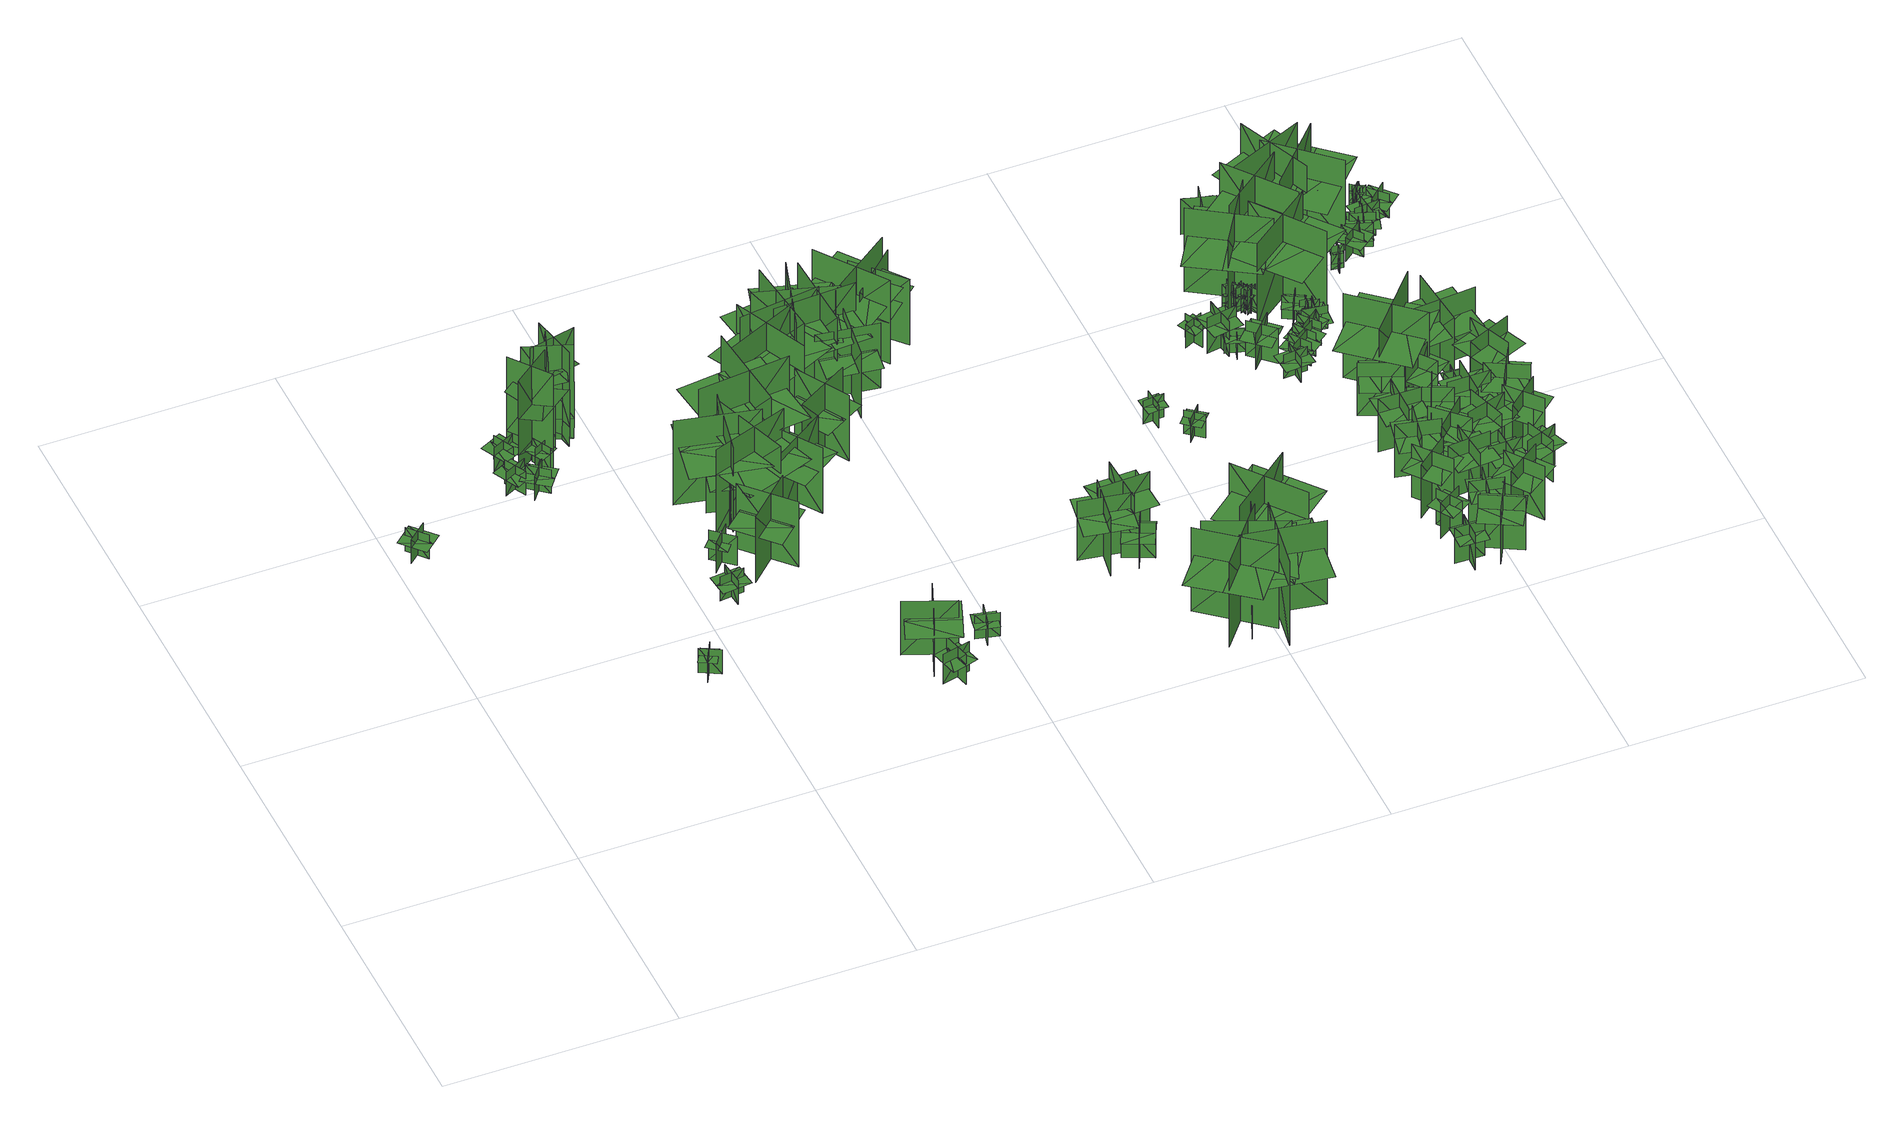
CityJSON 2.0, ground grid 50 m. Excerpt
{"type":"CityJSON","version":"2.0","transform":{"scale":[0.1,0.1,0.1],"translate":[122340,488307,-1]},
"CityObjects":{
"tree1":{"type":"SolitaryVegetationObject","geometry":[{"type":"MultiSurface","lod":"1","boundaries":[[[0,1,2]],[[0,2,3]],[[4,5,6]],[[4,6,7]],[[8,9,10]],[[8,10,11]],[[8,11,12]],[[8,12,13]]]}]},
"tree2":{"type":"SolitaryVegetationObject","geometry":[{"type":"MultiSurface","lod":"1","boundaries":[[[14,15,16]],[[14,16,17]],[[18,19,20]],[[18,20,21]],[[22,23,24]],[[22,24,25]],[[22,26,27]],[[22,27,23]]]}]},
"tree3":{"type":"SolitaryVegetationObject","geometry":[{"type":"MultiSurface","lod":"1","boundaries":[[[28,29,30]],[[28,30,31]],[[32,33,34]],[[32,34,35]],[[36,37,38]],[[36,38,39]],[[36,39,40]],[[36,40,41]]]}]},
"tree4":{"type":"SolitaryVegetationObject","geometry":[{"type":"MultiSurface","lod":"1","boundaries":[[[42,43,44]],[[42,44,45]],[[46,47,48]],[[46,48,49]],[[50,51,52]],[[50,52,53]],[[50,53,54]],[[50,54,55]]]}]},
"tree5":{"type":"SolitaryVegetationObject","geometry":[{"type":"MultiSurface","lod":"1","boundaries":[[[56,57,58]],[[56,58,59]],[[60,61,62]],[[60,62,63]],[[64,65,66]],[[64,66,67]],[[64,67,68]],[[64,68,69]]]}]},
"tree6":{"type":"SolitaryVegetationObject","geometry":[{"type":"MultiSurface","lod":"1","boundaries":[[[70,71,72]],[[70,72,73]],[[74,75,76]],[[74,76,77]],[[78,79,80]],[[78,80,81]],[[78,81,82]],[[78,82,83]]]}]},
"tree7":{"type":"SolitaryVegetationObject","geometry":[{"type":"MultiSurface","lod":"1","boundaries":[[[84,85,86]],[[84,86,87]],[[88,89,90]],[[88,90,91]],[[92,93,89]],[[92,89,88]],[[94,95,85]],[[94,85,84]],[[96,97,98]],[[96,98,99]],[[100,101,102]],[[100,102,103]]]}]},
"tree8":{"type":"SolitaryVegetationObject","geometry":[{"type":"MultiSurface","lod":"1","boundaries":[[[104,105,106]],[[104,106,107]],[[108,109,110]],[[108,110,111]],[[112,113,109]],[[112,109,108]],[[114,115,105]],[[114,105,104]],[[116,117,118]],[[116,118,119]],[[120,121,122]],[[120,122,123]]]}]},
"tree9":{"type":"SolitaryVegetationObject","geometry":[{"type":"MultiSurface","lod":"1","boundaries":[[[124,125,126]],[[124,126,127]],[[128,129,130]],[[128,130,131]],[[132,133,129]],[[132,129,128]],[[134,135,125]],[[134,125,124]],[[136,137,138]],[[136,138,139]],[[140,141,142]],[[140,142,143]]]}]},
"tree10":{"type":"SolitaryVegetationObject","geometry":[{"type":"MultiSurface","lod":"1","boundaries":[[[144,145,146]],[[144,146,147]],[[148,149,150]],[[148,150,151]],[[152,153,154]],[[152,154,155]],[[152,155,156]],[[152,156,157]]]}]},
"tree11":{"type":"SolitaryVegetationObject","geometry":[{"type":"MultiSurface","lod":"1","boundaries":[[[158,159,160]],[[158,160,161]],[[162,163,164]],[[162,164,165]],[[166,167,168]],[[166,168,169]],[[166,169,170]],[[166,170,171]]]}]},
"tree12":{"type":"SolitaryVegetationObject","geometry":[{"type":"MultiSurface","lod":"1","boundaries":[[[172,173,174]],[[172,174,175]],[[176,177,178]],[[176,178,179]],[[180,181,177]],[[180,177,176]],[[182,183,173]],[[182,173,172]],[[184,185,186]],[[184,186,187]],[[188,189,190]],[[188,190,191]]]}]},
"tree13":{"type":"SolitaryVegetationObject","geometry":[{"type":"MultiSurface","lod":"1","boundaries":[[[192,193,194]],[[192,194,195]],[[196,197,198]],[[196,198,199]],[[200,201,202]],[[200,202,203]],[[200,203,204]],[[200,204,205]]]}]},
"tree14":{"type":"SolitaryVegetationObject","geometry":[{"type":"MultiSurface","lod":"1","boundaries":[[[206,207,208]],[[206,208,209]],[[210,211,212]],[[210,212,213]],[[214,215,216]],[[214,216,217]],[[214,218,219]],[[214,219,215]]]}]},
"tree15":{"type":"SolitaryVegetationObject","geometry":[{"type":"MultiSurface","lod":"1","boundaries":[[[220,221,222]],[[220,222,223]],[[224,225,226]],[[224,226,227]],[[228,229,230]],[[228,230,231]],[[228,232,233]],[[228,233,229]]]}]},
"tree16":{"type":"SolitaryVegetationObject","geometry":[{"type":"MultiSurface","lod":"1","boundaries":[[[234,235,236]],[[234,236,237]],[[238,239,240]],[[238,240,241]],[[242,243,244]],[[242,244,245]],[[242,245,246]],[[242,246,247]]]}]},
"tree17":{"type":"SolitaryVegetationObject","geometry":[{"type":"MultiSurface","lod":"1","boundaries":[[[248,249,250]],[[248,250,251]],[[252,253,254]],[[252,254,255]],[[256,257,258]],[[256,258,259]],[[256,259,260]],[[256,260,261]]]}]},
"tree18":{"type":"SolitaryVegetationObject","geometry":[{"type":"MultiSurface","lod":"1","boundaries":[[[262,263,264]],[[262,264,265]],[[266,267,268]],[[266,268,269]],[[270,271,272]],[[270,272,273]],[[270,273,274]],[[270,274,275]]]}]},
"tree19":{"type":"SolitaryVegetationObject","geometry":[{"type":"MultiSurface","lod":"1","boundaries":[[[276,277,278]],[[276,278,279]],[[280,281,282]],[[280,282,283]],[[284,285,286]],[[284,286,287]],[[284,287,288]],[[284,288,289]]]}]},
"tree20":{"type":"SolitaryVegetationObject","geometry":[{"type":"MultiSurface","lod":"1","boundaries":[[[290,291,292]],[[290,292,293]],[[294,295,296]],[[294,296,297]],[[298,299,300]],[[298,300,301]],[[298,301,302]],[[298,302,303]]]}]},
"tree21":{"type":"SolitaryVegetationObject","geometry":[{"type":"MultiSurface","lod":"1","boundaries":[[[304,305,306]],[[304,306,307]],[[308,309,310]],[[308,310,311]],[[312,313,314]],[[312,314,315]],[[312,316,317]],[[312,317,313]]]}]},
"tree22":{"type":"SolitaryVegetationObject","geometry":[{"type":"MultiSurface","lod":"1","boundaries":[[[318,319,320]],[[318,320,321]],[[322,323,324]],[[322,324,325]],[[326,327,328]],[[326,328,329]],[[326,329,330]],[[326,330,331]]]}]},
"tree23":{"type":"SolitaryVegetationObject","geometry":[{"type":"MultiSurface","lod":"1","boundaries":[[[332,333,334]],[[332,334,335]],[[336,337,338]],[[336,338,339]],[[340,341,342]],[[340,342,343]],[[340,344,345]],[[340,345,341]]]}]},
"tree24":{"type":"SolitaryVegetationObject","geometry":[{"type":"MultiSurface","lod":"1","boundaries":[[[346,347,348]],[[346,348,349]],[[350,351,352]],[[350,352,353]],[[354,355,356]],[[354,356,357]],[[354,357,358]],[[354,358,359]]]}]},
"tree25":{"type":"SolitaryVegetationObject","geometry":[{"type":"MultiSurface","lod":"1","boundaries":[[[360,361,362]],[[360,362,363]],[[364,365,366]],[[364,366,367]],[[368,369,370]],[[368,370,371]],[[368,372,373]],[[368,373,369]]]}]},
"tree26":{"type":"SolitaryVegetationObject","geometry":[{"type":"MultiSurface","lod":"1","boundaries":[[[374,375,376]],[[374,376,377]],[[378,379,380]],[[378,380,381]],[[382,383,384]],[[382,384,385]],[[382,385,386]],[[382,386,387]]]}]},
"tree27":{"type":"SolitaryVegetationObject","geometry":[{"type":"MultiSurface","lod":"1","boundaries":[[[388,389,390]],[[388,390,391]],[[392,393,394]],[[392,394,395]],[[396,397,398]],[[396,398,399]],[[396,399,400]],[[396,400,401]]]}]},
"tree28":{"type":"SolitaryVegetationObject","geometry":[{"type":"MultiSurface","lod":"1","boundaries":[[[402,403,404]],[[402,404,405]],[[406,407,408]],[[406,408,409]],[[410,411,412]],[[410,412,413]],[[410,413,414]],[[410,414,415]]]}]},
"tree29":{"type":"SolitaryVegetationObject","geometry":[{"type":"MultiSurface","lod":"1","boundaries":[[[416,417,418]],[[416,418,419]],[[420,421,422]],[[420,422,423]],[[424,425,426]],[[424,426,427]],[[424,428,429]],[[424,429,425]]]}]},
"tree30":{"type":"SolitaryVegetationObject","geometry":[{"type":"MultiSurface","lod":"1","boundaries":[[[430,431,432]],[[430,432,433]],[[434,435,436]],[[434,436,437]],[[438,439,440]],[[438,440,441]],[[438,441,442]],[[438,442,443]]]}]},
"tree31":{"type":"SolitaryVegetationObject","geometry":[{"type":"MultiSurface","lod":"1","boundaries":[[[444,445,446]],[[444,446,447]],[[448,449,450]],[[448,450,451]],[[452,453,454]],[[452,454,455]],[[452,455,456]],[[452,456,457]]]}]},
"tree32":{"type":"SolitaryVegetationObject","geometry":[{"type":"MultiSurface","lod":"1","boundaries":[[[458,459,460]],[[458,460,461]],[[462,463,464]],[[462,464,465]],[[466,467,468]],[[466,468,469]],[[466,469,470]],[[466,470,471]]]}]},
"tree33":{"type":"SolitaryVegetationObject","geometry":[{"type":"MultiSurface","lod":"1","boundaries":[[[472,473,474]],[[472,474,475]],[[476,477,478]],[[476,478,479]],[[480,481,482]],[[480,482,483]],[[480,483,484]],[[480,484,485]]]}]},
"tree34":{"type":"SolitaryVegetationObject","geometry":[{"type":"MultiSurface","lod":"1","boundaries":[[[486,487,488]],[[486,488,489]],[[490,491,492]],[[490,492,493]],[[494,495,496]],[[494,496,497]],[[494,497,498]],[[494,498,499]]]}]},
"tree35":{"type":"SolitaryVegetationObject","geometry":[{"type":"MultiSurface","lod":"1","boundaries":[[[500,501,502]],[[500,502,503]],[[504,505,506]],[[504,506,507]],[[508,509,510]],[[508,510,511]],[[508,512,513]],[[508,513,509]]]}]},
"tree36":{"type":"SolitaryVegetationObject","geometry":[{"type":"MultiSurface","lod":"1","boundaries":[[[514,515,516]],[[514,516,517]],[[518,519,520]],[[518,520,521]],[[522,523,524]],[[522,524,525]],[[522,525,526]],[[522,526,527]]]}]},
"tree37":{"type":"SolitaryVegetationObject","geometry":[{"type":"MultiSurface","lod":"1","boundaries":[[[528,529,530]],[[528,530,531]],[[532,533,534]],[[532,534,535]],[[536,537,538]],[[536,538,539]],[[536,539,540]],[[536,540,541]]]}]},
"tree38":{"type":"SolitaryVegetationObject","geometry":[{"type":"MultiSurface","lod":"1","boundaries":[[[542,543,544]],[[542,544,545]],[[546,547,548]],[[546,548,549]],[[550,551,552]],[[550,552,553]],[[550,553,554]],[[550,554,555]]]}]},
"tree39":{"type":"SolitaryVegetationObject","geometry":[{"type":"MultiSurface","lod":"1","boundaries":[[[556,557,558]],[[556,558,559]],[[560,561,562]],[[560,562,563]],[[564,565,566]],[[564,566,567]],[[564,567,568]],[[564,568,569]]]}]},
"tree40":{"type":"SolitaryVegetationObject","geometry":[{"type":"MultiSurface","lod":"1","boundaries":[[[570,571,572]],[[570,572,573]],[[574,575,576]],[[574,576,577]],[[578,579,580]],[[578,580,581]],[[578,581,582]],[[578,582,583]]]}]},
"tree41":{"type":"SolitaryVegetationObject","geometry":[{"type":"MultiSurface","lod":"1","boundaries":[[[584,585,586]],[[584,586,587]],[[588,589,590]],[[588,590,591]],[[592,593,594]],[[592,594,595]],[[592,595,596]],[[592,596,597]]]}]},
"tree42":{"type":"SolitaryVegetationObject","geometry":[{"type":"MultiSurface","lod":"1","boundaries":[[[598,599,600]],[[598,600,601]],[[602,603,604]],[[602,604,605]],[[606,607,608]],[[606,608,609]],[[606,609,610]],[[606,610,611]]]}]},
"tree43":{"type":"SolitaryVegetationObject","geometry":[{"type":"MultiSurface","lod":"1","boundaries":[[[612,613,614]],[[612,614,615]],[[616,617,618]],[[616,618,619]],[[620,621,622]],[[620,622,623]],[[620,623,624]],[[620,624,625]]]}]},
"tree44":{"type":"SolitaryVegetationObject","geometry":[{"type":"MultiSurface","lod":"1","boundaries":[[[626,627,628]],[[626,628,629]],[[630,631,632]],[[630,632,633]],[[634,635,636]],[[634,636,637]],[[634,637,638]],[[634,638,639]]]}]},
"tree45":{"type":"SolitaryVegetationObject","geometry":[{"type":"MultiSurface","lod":"1","boundaries":[[[640,641,642]],[[640,642,643]],[[644,645,646]],[[644,646,647]],[[648,649,650]],[[648,650,651]],[[648,651,652]],[[648,652,653]]]}]},
"tree46":{"type":"SolitaryVegetationObject","geometry":[{"type":"MultiSurface","lod":"1","boundaries":[[[654,655,656]],[[654,656,657]],[[658,659,660]],[[658,660,661]],[[662,663,664]],[[662,664,665]],[[662,665,666]],[[662,666,667]]]}]},
"tree47":{"type":"SolitaryVegetationObject","geometry":[{"type":"MultiSurface","lod":"1","boundaries":[[[668,669,670]],[[668,670,671]],[[672,673,674]],[[672,674,675]],[[676,677,678]],[[676,678,679]],[[676,679,680]],[[676,680,681]]]}]},
"tree48":{"type":"SolitaryVegetationObject","geometry":[{"type":"MultiSurface","lod":"1","boundaries":[[[682,683,684]],[[682,684,685]],[[686,687,688]],[[686,688,689]],[[690,691,692]],[[690,692,693]],[[690,693,694]],[[690,694,695]]]}]},
"tree49":{"type":"SolitaryVegetationObject","geometry":[{"type":"MultiSurface","lod":"1","boundaries":[[[696,697,698]],[[696,698,699]],[[700,701,702]],[[700,702,703]],[[704,705,706]],[[704,706,707]],[[704,707,708]],[[704,708,709]]]}]},
"tree50":{"type":"SolitaryVegetationObject","geometry":[{"type":"MultiSurface","lod":"1","boundaries":[[[710,711,712]],[[710,712,713]],[[714,715,716]],[[714,716,717]],[[718,719,720]],[[718,720,721]],[[718,721,722]],[[718,722,723]]]}]},
"tree51":{"type":"SolitaryVegetationObject","geometry":[{"type":"MultiSurface","lod":"1","boundaries":[[[724,725,726]],[[724,726,727]],[[728,729,730]],[[728,730,731]],[[732,733,734]],[[732,734,735]],[[732,735,736]],[[732,736,737]]]}]},
"tree52":{"type":"SolitaryVegetationObject","geometry":[{"type":"MultiSurface","lod":"1","boundaries":[[[738,739,740]],[[738,740,741]],[[742,743,744]],[[742,744,745]],[[746,747,748]],[[746,748,749]],[[746,749,750]],[[746,750,751]]]}]},
"tree53":{"type":"SolitaryVegetationObject","geometry":[{"type":"MultiSurface","lod":"1","boundaries":[[[752,753,754]],[[752,754,755]],[[756,757,758]],[[756,758,759]],[[760,761,757]],[[760,757,756]],[[762,763,753]],[[762,753,752]],[[764,765,766]],[[764,766,767]],[[768,769,770]],[[768,770,771]]]}]},
"tree54":{"type":"SolitaryVegetationObject","geometry":[{"type":"MultiSurface","lod":"1","boundaries":[[[772,773,774]],[[772,774,775]],[[776,777,778]],[[776,778,779]],[[780,781,782]],[[780,782,783]],[[780,783,784]],[[780,784,785]]]}]},
"tree55":{"type":"SolitaryVegetationObject","geometry":[{"type":"MultiSurface","lod":"1","boundaries":[[[786,787,788]],[[786,788,789]],[[790,791,792]],[[790,792,793]],[[794,795,791]],[[794,791,790]],[[796,797,787]],[[796,787,786]],[[798,799,800]],[[798,800,801]],[[802,803,804]],[[802,804,805]]]}]},
"tree56":{"type":"SolitaryVegetationObject","geometry":[{"type":"MultiSurface","lod":"1","boundaries":[[[806,807,808]],[[806,808,809]],[[810,811,812]],[[810,812,813]],[[814,815,816]],[[814,816,817]],[[814,817,818]],[[814,818,819]]]}]},
"tree57":{"type":"SolitaryVegetationObject","geometry":[{"type":"MultiSurface","lod":"1","boundaries":[[[820,821,822]],[[820,822,823]],[[824,825,826]],[[824,826,827]],[[828,829,825]],[[828,825,824]],[[830,831,821]],[[830,821,820]],[[832,833,834]],[[832,834,835]],[[836,837,838]],[[836,838,839]]]}]},
"tree58":{"type":"SolitaryVegetationObject","geometry":[{"type":"MultiSurface","lod":"1","boundaries":[[[840,841,823]],[[840,823,842]],[[843,844,845]],[[843,845,846]],[[847,848,844]],[[847,844,843]],[[849,830,841]],[[849,841,840]],[[850,832,851]],[[850,851,852]],[[853,854,855]],[[853,855,856]]]}]},
"tree59":{"type":"SolitaryVegetationObject","geometry":[{"type":"MultiSurface","lod":"1","boundaries":[[[857,858,859]],[[857,859,860]],[[861,862,863]],[[861,863,864]],[[865,866,862]],[[865,862,861]],[[867,868,858]],[[867,858,857]],[[869,870,871]],[[869,871,872]],[[873,874,875]],[[873,875,876]]]}]},
"tree60":{"type":"SolitaryVegetationObject","geometry":[{"type":"MultiSurface","lod":"1","boundaries":[[[877,878,879]],[[877,879,880]],[[881,882,883]],[[881,883,884]],[[885,886,887]],[[885,887,888]],[[885,888,889]],[[885,889,890]]]}]},
"tree61":{"type":"SolitaryVegetationObject","geometry":[{"type":"MultiSurface","lod":"1","boundaries":[[[891,892,893]],[[891,893,894]],[[895,896,897]],[[895,897,898]],[[899,900,901]],[[899,901,902]],[[899,902,903]],[[899,903,904]]]}]},
"tree62":{"type":"SolitaryVegetationObject","geometry":[{"type":"MultiSurface","lod":"1","boundaries":[[[905,906,907]],[[905,907,908]],[[909,910,911]],[[909,911,912]],[[913,914,910]],[[913,910,909]],[[915,916,906]],[[915,906,905]],[[917,918,919]],[[917,919,920]],[[921,922,923]],[[921,923,924]]]}]},
"tree63":{"type":"SolitaryVegetationObject","geometry":[{"type":"MultiSurface","lod":"1","boundaries":[[[925,926,927]],[[925,927,928]],[[929,930,931]],[[929,931,932]],[[933,934,935]],[[933,935,936]],[[933,936,937]],[[933,937,938]]]}]},
"tree64":{"type":"SolitaryVegetationObject","geometry":[{"type":"MultiSurface","lod":"1","boundaries":[[[939,940,941]],[[939,941,942]],[[943,944,945]],[[943,945,946]],[[947,948,949]],[[947,949,950]],[[947,950,951]],[[947,951,952]]]}]},
"tree65":{"type":"SolitaryVegetationObject","geometry":[{"type":"MultiSurface","lod":"1","boundaries":[[[953,954,955]],[[953,955,956]],[[957,958,959]],[[957,959,960]],[[961,962,963]],[[961,963,964]],[[961,964,965]],[[961,965,966]]]}]},
"tree66":{"type":"SolitaryVegetationObject","geometry":[{"type":"MultiSurface","lod":"1","boundaries":[[[967,968,969]],[[967,969,970]],[[971,972,973]],[[971,973,974]],[[975,976,977]],[[975,977,978]],[[975,978,979]],[[975,979,980]]]}]},
"tree67":{"type":"SolitaryVegetationObject","geometry":[{"type":"MultiSurface","lod":"1","boundaries":[[[981,982,983]],[[981,983,984]],[[985,986,987]],[[985,987,988]],[[989,990,991]],[[989,991,992]],[[989,992,993]],[[989,993,994]]]}]},
"tree68":{"type":"SolitaryVegetationObject","geometry":[{"type":"MultiSurface","lod":"1","boundaries":[[[995,996,997]],[[995,997,998]],[[999,1000,1001]],[[999,1001,1002]],[[1003,1004,1005]],[[1003,1005,1006]],[[1003,1006,1007]],[[1003,1007,1008]]]}]},
"tree69":{"type":"SolitaryVegetationObject","geometry":[{"type":"MultiSurface","lod":"1","boundaries":[[[1009,1010,1011]],[[1009,1011,1012]],[[1013,1014,1015]],[[1013,1015,1016]],[[1017,1018,1019]],[[1017,1019,1020]],[[1017,1020,1021]],[[1017,1021,1022]]]}]},
"tree70":{"type":"SolitaryVegetationObject","geometry":[{"type":"MultiSurface","lod":"1","boundaries":[[[1023,1024,1025]],[[1023,1025,1026]],[[1027,1028,1029]],[[1027,1029,1030]],[[1031,1032,1033]],[[1031,1033,1034]],[[1031,1034,1035]],[[1031,1035,1036]]]}]},
"tree71":{"type":"SolitaryVegetationObject","geometry":[{"type":"MultiSurface","lod":"1","boundaries":[[[1037,1038,1039]],[[1037,1039,1040]],[[1041,1042,1043]],[[1041,1043,1044]],[[1045,1046,1042]],[[1045,1042,1041]],[[1047,1048,1038]],[[1047,1038,1037]],[[1049,1050,1051]],[[1049,1051,1052]],[[1053,1054,1055]],[[1053,1055,1056]]]}]},
"tree72":{"type":"SolitaryVegetationObject","geometry":[{"type":"MultiSurface","lod":"1","boundaries":[[[1057,1058,1059]],[[1057,1059,1060]],[[1061,1062,1063]],[[1061,1063,1064]],[[1065,1066,1067]],[[1065,1067,1068]],[[1065,1068,1069]],[[1065,1069,1070]]]}]},
"tree73":{"type":"SolitaryVegetationObject","geometry":[{"type":"MultiSurface","lod":"1","boundaries":[[[1071,1072,1073]],[[1071,1073,1074]],[[1075,1076,1077]],[[1075,1077,1078]],[[1079,1080,1081]],[[1079,1081,1082]],[[1079,1082,1083]],[[1079,1083,1084]]]}]},
"tree74":{"type":"SolitaryVegetationObject","geometry":[{"type":"MultiSurface","lod":"1","boundaries":[[[1085,1086,1087]],[[1085,1087,1088]],[[1089,1090,1091]],[[1089,1091,1092]],[[1093,1094,1095]],[[1093,1095,1096]],[[1093,1096,1097]],[[1093,1097,1098]]]}]},
"tree75":{"type":"SolitaryVegetationObject","geometry":[{"type":"MultiSurface","lod":"1","boundaries":[[[1099,1100,1101]],[[1099,1101,1102]],[[1103,1104,1105]],[[1103,1105,1106]],[[1107,1108,1104]],[[1107,1104,1103]],[[1109,1110,1100]],[[1109,1100,1099]],[[1111,1112,1113]],[[1111,1113,1114]],[[1115,1116,1117]],[[1115,1117,1118]]]}]},
"tree76":{"type":"SolitaryVegetationObject","geometry":[{"type":"MultiSurface","lod":"1","boundaries":[[[1119,1120,1121]],[[1119,1121,1122]],[[1123,1124,1125]],[[1123,1125,1126]],[[1127,1128,1129]],[[1127,1129,1130]],[[1127,1130,1131]],[[1127,1131,1132]]]}]},
"tree77":{"type":"SolitaryVegetationObject","geometry":[{"type":"MultiSurface","lod":"1","boundaries":[[[1133,1134,1135]],[[1133,1135,1136]],[[1137,1138,1139]],[[1137,1139,1140]],[[1141,1142,1143]],[[1141,1143,1144]],[[1141,1144,1145]],[[1141,1145,1146]]]}]},
"tree78":{"type":"SolitaryVegetationObject","geometry":[{"type":"MultiSurface","lod":"1","boundaries":[[[1147,1148,1149]],[[1147,1149,1150]],[[1151,1152,1153]],[[1151,1153,1154]],[[1155,1156,1157]],[[1155,1157,1158]],[[1155,1158,1159]],[[1155,1159,1160]]]}]},
"tree79":{"type":"SolitaryVegetationObject","geometry":[{"type":"MultiSurface","lod":"1","boundaries":[[[1161,1162,1163]],[[1161,1163,1164]],[[1165,1166,1167]],[[1165,1167,1168]],[[1169,1170,1171]],[[1169,1171,1172]],[[1169,1172,1173]],[[1169,1173,1174]]]}]},
"tree80":{"type":"SolitaryVegetationObject","geometry":[{"type":"MultiSurface","lod":"1","boundaries":[[[1175,1176,1177]],[[1175,1177,1178]],[[1179,1180,1181]],[[1179,1181,1182]],[[1183,1184,1185]],[[1183,1185,1186]],[[1183,1186,1187]],[[1183,1187,1188]]]}]},
"tree81":{"type":"SolitaryVegetationObject","geometry":[{"type":"MultiSurface","lod":"1","boundaries":[[[1189,1190,1191]],[[1189,1191,1192]],[[1193,1194,1195]],[[1193,1195,1196]],[[1197,1198,1199]],[[1197,1199,1200]],[[1197,1200,1201]],[[1197,1201,1202]]]}]},
"tree82":{"type":"SolitaryVegetationObject","geometry":[{"type":"MultiSurface","lod":"1","boundaries":[[[1203,1204,1205]],[[1203,1205,1206]],[[1207,1208,1209]],[[1207,1209,1210]],[[1211,1212,1213]],[[1211,1213,1214]],[[1211,1214,1215]],[[1211,1215,1216]]]}]},
"tree83":{"type":"SolitaryVegetationObject","geometry":[{"type":"MultiSurface","lod":"1","boundaries":[[[1217,1218,1219]],[[1217,1219,1220]],[[1221,1222,1223]],[[1221,1223,1224]],[[1225,1226,1227]],[[1225,1227,1228]],[[1225,1228,1229]],[[1225,1229,1230]]]}]},
"tree84":{"type":"SolitaryVegetationObject","geometry":[{"type":"MultiSurface","lod":"1","boundaries":[[[1231,1232,1233]],[[1231,1233,1234]],[[1235,1236,1237]],[[1235,1237,1238]],[[1239,1240,1241]],[[1239,1241,1242]],[[1239,1242,1243]],[[1239,1243,1244]]]}]},
"tree85":{"type":"SolitaryVegetationObject","geometry":[{"type":"MultiSurface","lod":"1","boundaries":[[[1245,1246,1247]],[[1245,1247,1248]],[[1249,1250,1251]],[[1249,1251,1252]],[[1253,1254,1255]],[[1253,1255,1256]],[[1253,1256,1257]],[[1253,1257,1258]]]}]},
"tree86":{"type":"SolitaryVegetationObject","geometry":[{"type":"MultiSurface","lod":"1","boundaries":[[[1259,1260,1261]],[[1259,1261,1262]],[[1263,1264,1265]],[[1263,1265,1266]],[[1267,1268,1269]],[[1267,1269,1270]],[[1267,1270,1271]],[[1267,1271,1272]]]}]},
"tree87":{"type":"SolitaryVegetationObject","geometry":[{"type":"MultiSurface","lod":"1","boundaries":[[[1273,1274,1275]],[[1273,1275,1276]],[[1277,1278,1279]],[[1277,1279,1280]],[[1281,1282,1278]],[[1281,1278,1277]],[[1283,1284,1274]],[[1283,1274,1273]],[[1285,1286,1287]],[[1285,1287,1288]],[[1289,1290,1291]],[[1289,1291,1292]]]}]},
"tree88":{"type":"SolitaryVegetationObject","geometry":[{"type":"MultiSurface","lod":"1","boundaries":[[[1293,1294,1295]],[[1293,1295,1296]],[[1297,1298,1299]],[[1297,1299,1300]],[[1301,1302,1303]],[[1301,1303,1304]],[[1301,1304,1305]],[[1301,1305,1306]]]}]},
"tree89":{"type":"SolitaryVegetationObject","geometry":[{"type":"MultiSurface","lod":"1","boundaries":[[[1307,1308,1309]],[[1307,1309,1310]],[[1311,1312,1313]],[[1311,1313,1314]],[[1315,1316,1317]],[[1315,1317,1318]],[[1315,1318,1319]],[[1315,1319,1320]]]}]},
"tree90":{"type":"SolitaryVegetationObject","geometry":[{"type":"MultiSurface","lod":"1","boundaries":[[[1321,1322,1323]],[[1321,1323,1324]],[[1325,1326,1327]],[[1325,1327,1328]],[[1329,1330,1331]],[[1329,1331,1332]],[[1329,1332,1333]],[[1329,1333,1334]]]}]},
"tree91":{"type":"SolitaryVegetationObject","geometry":[{"type":"MultiSurface","lod":"1","boundaries":[[[1335,1336,1337]],[[1335,1337,1338]],[[1339,1340,1341]],[[1339,1341,1342]],[[1343,1344,1345]],[[1343,1345,1346]],[[1343,1346,1347]],[[1343,1347,1348]]]}]},
"tree92":{"type":"SolitaryVegetationObject","geometry":[{"type":"MultiSurface","lod":"1","boundaries":[[[1349,1350,1351]],[[1349,1351,1352]],[[1353,1354,1355]],[[1353,1355,1356]],[[1357,1358,1354]],[[1357,1354,1353]],[[1359,1360,1350]],[[1359,1350,1349]],[[1361,1362,1363]],[[1361,1363,1364]],[[1365,1366,1367]],[[1365,1367,1368]]]}]},
"tree93":{"type":"SolitaryVegetationObject","geometry":[{"type":"MultiSurface","lod":"1","boundaries":[[[1369,1370,1371]],[[1369,1371,1372]],[[1373,1374,1375]],[[1373,1375,1376]],[[1377,1378,1374]],[[1377,1374,1373]],[[1379,1380,1370]],[[1379,1370,1369]],[[1381,1382,1383]],[[1381,1383,1384]],[[1385,1386,1387]],[[1385,1387,1388]]]}]},
"tree94":{"type":"SolitaryVegetationObject","geometry":[{"type":"MultiSurface","lod":"1","boundaries":[[[1389,1390,1391]],[[1389,1391,1392]],[[1393,1394,1395]],[[1393,1395,1396]],[[1397,1398,1399]],[[1397,1399,1400]],[[1397,1400,1401]],[[1397,1401,1402]]]}]},
"tree95":{"type":"SolitaryVegetationObject","geometry":[{"type":"MultiSurface","lod":"1","boundaries":[[[1403,1404,1405]],[[1403,1405,1406]],[[1407,1408,1409]],[[1407,1409,1410]],[[1411,1412,1413]],[[1411,1413,1414]],[[1411,1414,1415]],[[1411,1415,1416]]]}]},
"tree96":{"type":"SolitaryVegetationObject","geometry":[{"type":"MultiSurface","lod":"1","boundaries":[[[1417,1418,1419]],[[1417,1419,1420]],[[1421,1422,1423]],[[1421,1423,1424]],[[1425,1426,1422]],[[1425,1422,1421]],[[1427,1428,1418]],[[1427,1418,1417]],[[1429,1430,1431]],[[1429,1431,1432]],[[1433,1434,1435]],[[1433,1435,1436]]]}]},
"tree97":{"type":"SolitaryVegetationObject","geometry":[{"type":"MultiSurface","lod":"1","boundaries":[[[1437,1438,1439]],[[1437,1439,1440]],[[1441,1442,1443]],[[1441,1443,1444]],[[1445,1446,1442]],[[1445,1442,1441]],[[1447,1448,1438]],[[1447,1438,1437]],[[1449,1450,1451]],[[1449,1451,1452]],[[1453,1454,1455]],[[1453,1455,1456]]]}]},
"tree98":{"type":"SolitaryVegetationObject","geometry":[{"type":"MultiSurface","lod":"1","boundaries":[[[1457,1458,1459]],[[1457,1459,1460]],[[1461,1462,1463]],[[1461,1463,1464]],[[1465,1466,1467]],[[1465,1467,1468]],[[1465,1468,1469]],[[1465,1469,1470]]]}]}
},
"vertices":[
[67,925,26],[67,925,88],[27,890,88],[27,890,26],[64,889,26],[64,889,88],[30,928,88],[30,928,26],[70,883,68],[90,901,68],[47,949,68],[27,931,68],[7,913,68],[50,865,68],
[425,359,18],[447,400,18],[447,400,81],[425,359,81],[461,370,18],[419,392,18],[419,392,81],[461,370,81],[427,363,64],[447,400,64],[431,409,64],[410,372,64],[443,354,64],[464,391,64],
[266,983,39],[266,983,101],[314,1007,101],[314,1007,39],[278,1017,39],[278,1017,101],[302,971,101],[302,971,39],[275,1024,81],[251,1012,81],[280,955,81],[304,967,81],[328,979,81],[299,1036,81],
[274,1060,36],[274,1060,98],[322,1084,98],[322,1084,36],[287,1094,36],[287,1094,98],[309,1048,98],[309,1048,36],[283,1101,78],[259,1089,78],[287,1032,78],[311,1043,78],[335,1055,78],[307,1113,78],
[345,991,40],[345,991,102],[312,949,102],[312,949,40],[349,955,40],[349,955,102],[309,987,102],[309,987,40],[355,950,82],[372,971,82],[321,1011,82],[305,990,82],[288,969,82],[339,929,82],
[345,1025,38],[384,1046,38],[384,1046,100],[345,1025,100],[373,1016,38],[352,1056,38],[352,1056,100],[373,1016,100],[373,1016,82],[392,1027,82],[372,1066,82],[352,1056,82],[332,1045,82],[353,1006,82],
[397,1094,87],[314,1032,87],[313,1033,282],[396,1096,282],[320,1106,88],[382,1023,88],[383,1024,282],[320,1106,282],[320,1106,36],[383,1024,36],[396,1096,36],[313,1033,36],[396,1095,182],[314,1033,182],[346,991,201],[428,1053,201],[325,1042,213],[387,1089,213],[363,1120,224],[301,1073,224],
[371,1060,64],[389,1115,64],[390,1115,174],[372,1059,174],[410,1079,64],[355,1098,64],[355,1097,174],[410,1079,174],[410,1079,35],[355,1097,35],[372,1059,35],[390,1115,35],[371,1059,118],[390,1115,118],[362,1124,128],[343,1069,128],[387,1107,135],[374,1066,135],[395,1059,141],[408,1100,141],
[384,1057,85],[418,1154,85],[420,1154,280],[386,1056,280],[455,1090,85],[357,1124,85],[357,1124,280],[454,1090,280],[454,1090,33],[357,1124,33],[386,1056,33],[420,1154,33],[385,1056,180],[419,1154,180],[369,1171,199],[335,1074,199],[415,1141,211],[389,1067,211],[427,1054,221],[452,1128,221],
[393,1179,33],[366,1144,33],[366,1144,95],[393,1179,95],[364,1176,33],[399,1149,33],[399,1149,95],[364,1176,95],[364,1176,78],[350,1158,78],[385,1131,78],[399,1149,78],[413,1166,78],[378,1193,78],
[571,551,9],[571,551,71],[565,604,71],[565,604,9],[543,574,9],[543,574,71],[595,580,71],[595,580,9],[536,574,51],[538,547,51],[602,554,51],[599,580,51],[597,607,51],[533,600,51],
[372,1116,84],[474,1137,84],[474,1136,279],[373,1114,279],[438,1073,84],[416,1174,84],[416,1174,279],[437,1073,279],[437,1073,33],[416,1174,33],[373,1114,33],[474,1136,33],[373,1115,179],[474,1136,179],[463,1188,198],[362,1167,198],[460,1133,210],[384,1117,210],[393,1078,220],[468,1095,220],
[606,695,9],[568,651,9],[568,651,86],[606,695,86],[569,692,9],[569,692,86],[613,654,86],[613,654,9],[569,692,62],[553,673,62],[588,643,62],[604,662,62],[620,680,62],[585,710,62],
[715,590,23],[625,686,23],[625,686,194],[715,590,194],[717,672,23],[717,672,194],[621,582,194],[621,582,23],[706,592,128],[627,676,128],[587,639,128],[666,555,128],[746,630,128],[667,714,128],
[633,736,35],[654,818,35],[654,818,177],[633,736,177],[689,769,35],[606,790,35],[606,790,177],[689,769,177],[689,769,131],[606,790,131],[595,745,131],[678,724,131],[701,814,131],[618,836,131],
[557,839,33],[729,803,33],[729,803,253],[557,839,253],[634,722,33],[669,894,33],[669,894,253],[634,722,253],[565,824,182],[550,744,182],[723,712,182],[738,792,182],[753,872,182],[580,904,182],
[665,862,27],[723,696,27],[723,696,247],[665,862,247],[604,736,27],[771,794,27],[771,794,247],[604,736,247],[657,848,176],[581,820,176],[641,655,176],[718,682,176],[794,710,176],[734,876,176],
[866,211,25],[881,150,25],[881,150,103],[866,211,103],[840,168,25],[901,183,25],[901,183,103],[840,168,103],[863,206,78],[835,199,78],[850,138,78],[879,145,78],[907,153,78],[891,214,78],
[798,280,22],[903,239,22],[903,239,163],[798,280,163],[834,198,22],[875,303,22],[875,303,163],[834,198,163],[802,270,118],[783,221,118],[889,182,118],[908,231,118],[926,280,118],[820,319,118],
[727,1000,30],[747,800,30],[747,800,280],[727,1000,280],[626,876,30],[826,896,30],[826,896,280],[626,876,280],[714,986,199],[622,975,199],[646,776,199],[738,786,199],[830,797,199],[807,997,199],
[737,729,23],[847,803,23],[847,803,195],[737,729,195],[818,713,23],[818,713,195],[744,823,195],[744,823,23],[741,738,129],[837,802,129],[807,847,129],[711,782,129],[772,692,129],[868,756,129],
[996,252,25],[947,263,25],[947,263,87],[996,252,87],[975,286,25],[963,237,25],[963,237,87],[975,286,87],[994,256,67],[999,279,67],[949,290,67],[944,267,67],[940,244,67],[989,233,67],
[826,1020,38],[806,1063,38],[806,1063,117],[826,1020,117],[839,1054,38],[796,1034,38],[796,1034,117],[839,1054,117],[839,1054,91],[796,1034,91],[807,1010,91],[850,1030,91],[828,1077,91],[785,1057,91],
[744,990,32],[905,1063,32],[905,1063,251],[744,990,251],[876,941,32],[802,1101,32],[802,1101,251],[876,941,251],[760,983,180],[795,910,180],[954,986,180],[918,1059,180],[883,1133,180],[724,1057,180],
[924,829,25],[857,942,25],[857,942,197],[924,829,197],[944,909,25],[944,909,197],[830,842,197],[830,842,25],[915,833,131],[856,933,131],[810,905,131],[869,806,131],[963,861,131],[904,961,131],
[882,1177,30],[902,1002,30],[902,1002,249],[882,1177,249],[795,1067,30],[970,1088,30],[970,1088,249],[795,1067,249],[870,1165,178],[790,1154,178],[814,980,178],[894,990,178],[975,1001,178],[951,1176,178],
[888,1009,29],[938,1178,29],[938,1178,248],[888,1009,248],[1011,1076,29],[842,1126,29],[842,1126,248],[1011,1076,248],[903,1016,177],[981,994,177],[1029,1164,177],[950,1186,177],[872,1208,177],[824,1038,177],
[961,1171,26],[969,995,26],[969,995,245],[961,1171,245],[866,1068,26],[1042,1075,26],[1042,1075,245],[866,1068,245],[949,1159,175],[868,1154,175],[878,979,175],[960,983,175],[1041,988,175],[1030,1164,175],
[1061,997,27],[930,1015,27],[930,1015,198],[1061,997,198],[1010,1063,27],[1010,1063,198],[993,932,198],[993,932,27],[1052,993,132],[937,1008,132],[930,955,132],[1045,940,132],[1059,1048,132],[945,1064,132],
[984,1121,33],[952,1216,33],[952,1216,141],[984,1121,141],[1015,1186,33],[920,1153,33],[920,1153,141],[1015,1186,141],[1011,1184,111],[997,1226,111],[910,1196,111],[924,1155,111],[938,1113,111],[1025,1143,111],
[1278,435,26],[1260,326,26],[1260,326,180],[1278,435,180],[1218,393,26],[1327,375,26],[1327,375,180],[1218,393,180],[1218,393,137],[1209,338,137],[1318,320,137],[1327,375,137],[1336,430,137],[1227,447,137],
[1141,1176,24],[999,1073,24],[999,1073,243],[1141,1176,243],[1003,1198,24],[1106,1056,24],[1106,1056,243],[1003,1198,243],[1125,1180,172],[1076,1245,172],[935,1139,172],[984,1074,172],[1033,1009,172],[1174,1115,172],
[1318,321,29],[1346,382,29],[1346,382,121],[1318,321,121],[1360,336,29],[1299,364,29],[1299,364,121],[1360,336,121],[1360,336,95],[1374,366,95],[1314,394,95],[1299,364,95],[1285,334,95],[1346,306,95],
[1270,410,30],[1380,414,30],[1380,414,183],[1270,410,183],[1324,359,30],[1319,470,30],[1319,470,183],[1324,359,183],[1324,359,140],[1379,362,140],[1375,472,140],[1319,470,140],[1264,468,140],[1269,357,140],
[1156,1184,26],[1058,1094,26],[1058,1094,198],[1156,1184,198],[1073,1187,26],[1073,1187,198],[1162,1089,198],[1162,1089,26],[1153,1174,132],[1068,1096,132],[1104,1057,132],[1189,1134,132],[1116,1215,132],[1030,1137,132],
[1506,191,21],[1394,54,21],[1394,54,241],[1506,191,241],[1367,177,21],[1503,65,21],[1503,65,241],[1367,177,241],[1489,190,170],[1425,241,170],[1316,102,170],[1380,52,170],[1444,2,170],[1553,140,170],
[1391,187,20],[1554,120,20],[1554,120,240],[1391,187,240],[1445,58,20],[1511,221,20],[1511,221,240],[1445,58,240],[1396,171,169],[1366,95,169],[1531,31,169],[1560,107,169],[1590,183,169],[1425,247,169],
[1504,11,21],[1532,185,21],[1532,185,240],[1504,11,240],[1617,93,21],[1444,121,21],[1444,121,240],[1617,93,240],[1518,20,169],[1599,8,169],[1623,183,169],[1543,194,169],[1462,206,169],[1437,31,169],
[1477,197,21],[1615,307,21],[1615,307,240],[1477,197,240],[1616,181,21],[1507,319,21],[1507,319,240],[1616,181,240],[1493,194,169],[1545,131,169],[1681,243,169],[1629,306,169],[1578,369,169],[1442,257,169],
[1510,728,23],[1514,684,23],[1514,684,84],[1510,728,84],[1491,706,23],[1535,710,23],[1535,710,84],[1491,706,84],[1491,706,67],[1493,684,67],[1537,688,67],[1535,710,67],[1533,732,67],[1489,728,67],
[1552,649,25],[1586,620,25],[1586,620,86],[1552,649,86],[1554,619,25],[1583,653,25],[1583,653,86],[1554,619,86],[1554,619,69],[1571,605,69],[1600,639,69],[1583,653,69],[1566,667,69],[1537,633,69],
[1692,895,22],[1652,876,22],[1652,876,84],[1692,895,84],[1664,905,22],[1684,865,22],[1684,865,84],[1664,905,84],[1664,905,67],[1644,896,67],[1664,856,67],[1684,865,67],[1704,875,67],[1684,915,67],
[1918,67,24],[1920,129,24],[1920,129,117],[1918,67,117],[1951,98,24],[1889,100,24],[1889,100,117],[1951,98,117],[1951,98,92],[1952,128,92],[1890,130,92],[1889,100,92],[1888,71,92],[1950,68,92],
[1685,847,21],[1751,858,21],[1751,858,114],[1685,847,114],[1721,821,21],[1710,887,21],[1710,887,114],[1721,821,114],[1721,821,88],[1754,827,88],[1743,892,88],[1710,887,88],[1677,881,88],[1688,816,88],
[1943,207,26],[1891,175,26],[1891,175,118],[1943,207,118],[1900,217,26],[1932,165,26],[1932,165,118],[1900,217,118],[1900,217,94],[1875,202,94],[1907,150,94],[1932,165,94],[1957,181,94],[1925,233,94],
[1732,807,21],[1745,850,21],[1745,850,82],[1732,807,82],[1758,821,21],[1716,834,21],[1716,834,82],[1758,821,82],[1758,821,65],[1765,842,65],[1722,855,65],[1716,834,65],[1710,813,65],[1752,800,65],
[1946,239,22],[1888,311,22],[1888,311,161],[1946,239,161],[1953,306,22],[1881,248,22],[1881,248,161],[1953,306,161],[1953,306,125],[1925,341,125],[1854,283,125],[1881,248,125],[1909,214,125],[1981,272,125],
[1751,810,23],[1800,764,23],[1800,764,115],[1751,810,115],[1753,765,23],[1798,814,23],[1798,814,115],[1753,765,115],[1753,765,89],[1777,743,89],[1822,791,89],[1798,814,89],[1774,837,89],[1728,788,89],
[2014,146,23],[1971,65,23],[1971,65,162],[2014,146,162],[1950,126,23],[2031,83,23],[2031,83,162],[1950,126,162],[1950,126,126],[1929,87,126],[2010,44,126],[2031,83,126],[2052,122,126],[1970,165,126],
[1969,353,25],[1878,372,25],[1878,372,164],[1969,353,164],[1931,409,25],[1913,319,25],[1913,319,164],[1931,409,164],[1931,409,127],[1888,418,127],[1869,328,127],[1913,319,127],[1956,310,127],[1975,400,127],
[1818,694,25],[1818,694,87],[1815,747,87],[1815,747,25],[1792,718,25],[1792,718,87],[1843,722,87],[1843,722,25],[1784,718,66],[1786,691,66],[1850,696,66],[1848,722,66],[1846,749,66],[1782,744,66],
[2029,181,25],[1959,196,25],[1959,196,133],[2029,181,133],[2000,224,25],[1985,154,25],[1985,154,133],[2000,224,133],[2000,224,105],[1967,232,105],[1951,162,105],[1985,154,105],[2019,147,105],[2034,217,105],
[1788,950,36],[1762,953,36],[1763,954,84],[1788,950,84],[1776,965,36],[1773,940,36],[1773,940,84],[1777,965,84],[1777,965,23],[1773,940,23],[1788,950,23],[1763,954,23],[1788,950,60],[1763,953,60],[1761,940,64],[1786,937,64],[1766,953,67],[1785,950,67],[1787,960,70],[1767,963,70],
[1923,407,22],[1924,499,22],[1924,499,161],[1923,407,161],[1971,454,22],[1879,455,22],[1879,455,161],[1971,454,161],[1971,454,125],[1971,498,125],[1879,499,125],[1879,455,125],[1878,411,125],[1970,410,125],
[1785,957,36],[1778,932,36],[1777,932,85],[1785,957,85],[1768,948,36],[1793,940,36],[1793,940,85],[1768,948,85],[1768,948,23],[1793,940,23],[1785,957,23],[1777,932,23],[1785,957,60],[1777,932,60],[1790,928,65],[1798,953,65],[1778,935,68],[1784,954,68],[1775,957,70],[1769,938,70],
[1861,767,24],[1861,767,86],[1818,735,86],[1818,735,24],[1855,731,24],[1855,731,86],[1825,773,86],[1825,773,24],[1859,725,66],[1881,740,66],[1844,792,66],[1822,777,66],[1800,761,66],[1838,709,66],
[1781,930,37],[1807,934,37],[1807,934,86],[1781,930,86],[1797,918,37],[1793,944,37],[1793,944,86],[1797,918,86],[1797,918,24],[1793,944,24],[1781,930,24],[1807,934,24],[1781,930,61],[1807,934,61],[1805,947,66],[1779,943,66],[1803,933,69],[1784,930,69],[1786,920,71],[1805,923,71],
[1801,947,37],[1782,930,37],[1800,947,86],[1781,948,37],[1799,929,37],[1799,929,86],[1781,948,86],[1781,948,24],[1799,929,24],[1800,947,24],[1800,947,61],[1790,920,65],[1809,938,65],[1784,932,68],[1798,945,68],[1792,953,71],[1777,939,71],
[1790,924,38],[1815,931,38],[1815,930,87],[1790,924,87],[1807,914,38],[1801,939,38],[1801,939,87],[1807,914,87],[1807,914,25],[1801,939,25],[1790,924,25],[1815,930,25],[1790,924,62],[1815,930,62],[1812,943,66],[1787,937,66],[1812,929,69],[1793,925,69],[1796,915,72],[1814,920,72],
[2000,234,22],[1992,326,22],[1992,326,161],[2000,234,161],[2043,286,22],[1951,278,22],[1951,278,161],[2043,286,161],[2043,286,125],[2039,330,125],[1947,322,125],[1951,278,125],[1955,234,125],[2047,241,125],
[1851,1061,18],[1757,912,18],[1757,912,237],[1851,1061,237],[1715,1031,18],[1863,936,18],[1863,936,237],[1715,1031,237],[1835,1058,166],[1766,1101,166],[1674,951,166],[1743,908,166],[1812,866,166],[1904,1016,166],
[1799,913,38],[1820,928,38],[1821,927,87],[1799,913,87],[1818,909,38],[1804,931,38],[1803,931,87],[1818,909,87],[1818,909,26],[1803,931,26],[1799,913,26],[1821,927,26],[1799,913,62],[1821,927,62],[1813,938,67],[1792,924,67],[1818,925,70],[1801,915,70],[1807,907,72],[1823,917,72],
[1881,565,24],[1966,530,24],[1966,530,163],[1881,565,163],[1907,503,24],[1942,588,24],[1942,588,163],[1907,503,163],[1907,503,127],[1948,486,127],[1983,571,127],[1942,588,127],[1901,605,127],[1866,519,127],
[1881,788,24],[1881,788,86],[1837,758,86],[1837,758,24],[1874,753,24],[1874,753,86],[1844,795,86],[1844,795,24],[1878,746,66],[1900,762,66],[1864,814,66],[1842,799,66],[1820,784,66],[1856,731,66],
[2026,397,24],[1960,332,24],[1960,332,163],[2026,397,163],[1959,397,24],[2024,331,24],[2024,331,163],[1959,397,163],[1959,397,127],[1927,366,127],[1992,300,127],[2024,331,127],[2055,362,127],[1991,428,127],
[1896,778,24],[1896,778,86],[1862,819,86],[1862,819,24],[1860,782,24],[1860,782,86],[1900,815,86],[1900,815,24],[1854,777,66],[1871,756,66],[1921,797,66],[1904,818,66],[1887,838,66],[1837,797,66],
[1943,465,22],[2028,428,22],[2028,428,161],[1943,465,161],[1968,402,22],[2005,487,22],[2005,487,161],[1968,402,161],[1968,402,124],[2009,385,124],[2045,469,124],[2005,487,124],[1964,505,124],[1928,420,124],
[2100,151,20],[2046,226,20],[2046,226,160],[2100,151,160],[2110,217,20],[2035,163,20],[2035,163,160],[2110,217,160],[2110,217,123],[2084,253,123],[2009,199,123],[2035,163,123],[2061,128,123],[2136,181,123],
[1868,850,23],[1889,889,23],[1889,889,84],[1868,850,84],[1896,858,23],[1857,880,23],[1857,880,84],[1896,858,84],[1896,858,67],[1907,878,67],[1868,899,67],[1857,880,67],[1847,860,67],[1885,839,67],
[1927,818,24],[1927,818,86],[1874,824,86],[1874,824,24],[1899,796,24],[1899,796,86],[1904,847,86],[1904,847,24],[1898,788,66],[1925,786,66],[1931,849,66],[1905,852,66],[1878,855,66],[1871,791,66],
[1883,853,35],[1909,850,35],[1909,849,84],[1883,853,84],[1895,837,35],[1898,863,35],[1898,863,84],[1894,838,84],[1894,838,22],[1898,863,22],[1883,853,22],[1909,849,22],[1883,853,59],[1909,849,59],[1910,862,63],[1885,866,63],[1905,850,66],[1886,852,66],[1884,843,69],[1904,840,69],
[2071,313,23],[2073,241,23],[2073,241,131],[2071,313,131],[2035,275,23],[2107,277,23],[2107,277,131],[2035,275,131],[2035,275,103],[2036,240,103],[2108,242,103],[2107,277,103],[2106,311,103],[2034,309,103],
[2041,691,19],[1925,559,19],[1925,559,239],[2041,691,239],[1902,682,19],[2034,566,19],[2034,566,239],[1902,682,239],[2025,691,168],[1963,744,168],[1849,610,168],[1911,557,168],[1973,504,168],[2087,639,168],
[1839,1161,24],[1771,1178,24],[1771,1178,117],[1839,1161,117],[1816,1199,24],[1816,1199,117],[1798,1132,117],[1798,1132,24],[1816,1199,88],[1788,1207,88],[1774,1153,88],[1802,1145,88],[1830,1138,88],[1844,1192,88],
[1893,847,36],[1919,842,36],[1919,842,84],[1893,847,84],[1904,831,36],[1909,856,36],[1909,856,84],[1904,831,84],[1904,831,23],[1909,856,23],[1893,847,23],[1919,842,23],[1893,847,59],[1919,842,59],[1921,855,64],[1896,860,64],[1915,842,67],[1896,846,67],[1894,837,70],[1913,833,70],
[1972,584,22],[2028,510,22],[2028,510,161],[1972,584,161],[1963,517,22],[2037,573,22],[2037,573,161],[1963,517,161],[1963,517,125],[1990,482,125],[2063,537,125],[2037,573,125],[2010,608,125],[1936,552,125],
[1804,879,19],[1945,985,19],[1945,985,238],[1804,879,238],[1943,860,19],[1837,1000,19],[1837,1000,238],[1943,860,238],[1820,876,167],[1871,812,167],[2009,920,167],[1959,984,167],[1909,1048,167],[1770,940,167],
[2055,410,22],[2083,322,22],[2083,322,161],[2055,410,161],[2024,351,22],[2112,378,22],[2112,378,161],[2024,351,161],[2024,351,125],[2038,308,125],[2126,336,125],[2112,378,125],[2099,420,125],[2011,393,125],
[1798,1002,19],[1938,1109,19],[1938,1109,239],[1798,1002,239],[1937,984,19],[1829,1123,19],[1829,1123,239],[1937,984,239],[1814,999,168],[1865,935,168],[2003,1045,168],[1952,1109,168],[1901,1172,168],[1764,1062,168],
[2069,498,19],[2069,406,19],[2069,406,158],[2069,498,158],[2022,450,19],[2114,450,19],[2114,450,158],[2022,450,158],[2022,450,122],[2022,406,122],[2114,406,122],[2114,450,122],[2114,495,122],[2022,495,122],
[2132,308,24],[2157,241,24],[2157,241,132],[2132,308,132],[2111,260,24],[2178,285,24],[2178,285,132],[2111,260,132],[2111,260,104],[2123,228,104],[2190,253,104],[2178,285,104],[2166,318,104],[2099,293,104],
[2074,525,25],[2078,566,25],[2078,566,87],[2074,525,87],[2097,545,25],[2056,548,25],[2056,548,87],[2097,545,87],[2097,545,71],[2099,564,71],[2058,568,71],[2056,548,71],[2054,529,71],[2095,525,71],
[2177,330,22],[2116,399,22],[2116,399,161],[2177,330,161],[2181,397,22],[2112,336,22],[2112,336,161],[2181,397,161],[2181,397,124],[2152,431,124],[2083,369,124],[2112,336,124],[2141,303,124],[2210,364,124],
[2164,645,21],[2026,633,21],[2026,633,194],[2164,645,194],[2079,716,21],[2091,578,21],[2091,578,194],[2079,716,194],[2154,654,138],[2147,718,138],[2010,703,138],[2017,640,138],[2023,576,138],[2161,591,138],
[2189,428,23],[2107,471,23],[2107,471,162],[2189,428,162],[2169,492,23],[2126,411,23],[2126,411,162],[2169,492,162],[2169,492,126],[2129,513,126],[2086,431,126],[2126,411,126],[2165,390,126],[2208,471,126],
[1850,1100,20],[2012,1169,20],[2012,1169,239],[1850,1100,239],[1980,1047,20],[1911,1210,20],[1911,1210,239],[1980,1047,239],[1865,1093,168],[1898,1018,168],[2059,1090,168],[2026,1164,168],[1993,1239,168],[1832,1167,168],
[1997,966,42],[2022,963,42],[2022,962,91],[1997,965,91],[2009,950,42],[2012,976,42],[2012,976,91],[2008,950,91],[2008,950,29],[2012,976,29],[1997,965,29],[2022,962,29],[1997,965,66],[2022,962,66],[2024,975,71],[1998,978,71],[2019,963,74],[1999,965,74],[1998,955,76],[2018,953,76],
[2170,496,17],[2131,591,17],[2131,591,171],[2170,496,171],[2198,566,17],[2104,526,17],[2104,526,171],[2198,566,171],[2198,566,131],[2179,611,131],[2085,572,131],[2104,526,131],[2123,481,131],[2217,520,131],
[1915,1027,20],[2035,1156,20],[2035,1156,239],[1915,1027,239],[2055,1032,20],[1926,1152,20],[1926,1152,239],[2055,1032,239],[1932,1026,169],[1992,972,169],[2110,1103,169],[2049,1158,169],[1988,1212,169],[1871,1081,169],
[2077,1015,24],[2077,1015,86],[2035,982,86],[2035,982,24],[2072,980,24],[2072,980,86],[2041,1020,86],[2041,1020,24],[2077,973,66],[2098,990,66],[2059,1040,66],[2038,1024,66],[2017,1007,66],[2056,957,66],
[2051,1023,20],[2051,1023,82],[2102,1005,82],[2102,1005,20],[2084,1038,20],[2084,1038,82],[2068,989,82],[2068,989,20],[2087,1045,62],[2061,1054,62],[2041,993,62],[2066,985,62],[2091,976,62],[2112,1037,62],
[2033,1169,39],[2058,1173,39],[2058,1172,88],[2033,1168,88],[2048,1157,39],[2044,1183,39],[2044,1183,88],[2048,1157,88],[2048,1157,26],[2044,1183,26],[2033,1168,26],[2058,1172,26],[2033,1168,63],[2058,1172,63],[2056,1185,68],[2031,1182,68],[2055,1172,70],[2036,1169,70],[2037,1159,73],[2056,1162,73],
[2046,1177,39],[2058,1154,39],[2058,1154,88],[2046,1177,88],[2040,1158,39],[2063,1170,39],[2063,1170,88],[2040,1159,88],[2040,1159,26],[2063,1170,26],[2046,1177,26],[2058,1154,26],[2046,1177,63],[2058,1154,63],[2070,1160,68],[2058,1183,68],[2056,1157,70],[2047,1174,70],[2039,1170,73],[2047,1152,73],
[2103,1064,20],[2103,1064,82],[2087,1013,82],[2087,1013,20],[2119,1031,20],[2119,1031,82],[2070,1047,82],[2070,1047,20],[2126,1028,62],[2135,1054,62],[2074,1074,62],[2066,1049,62],[2057,1023,62],[2118,1003,62],
[2086,1057,20],[2086,1057,82],[2139,1062,82],[2139,1062,20],[2110,1084,20],[2110,1084,82],[2114,1033,82],[2114,1033,20],[2109,1092,62],[2082,1090,62],[2088,1026,62],[2115,1028,62],[2141,1031,62],[2136,1095,62],
[2101,1121,39],[2121,1104,39],[2121,1104,87],[2101,1121,87],[2103,1102,39],[2119,1121,39],[2119,1121,87],[2102,1102,87],[2102,1102,26],[2119,1121,26],[2101,1121,26],[2121,1104,26],[2101,1121,62],[2121,1104,62],[2129,1114,67],[2109,1131,67],[2118,1106,70],[2103,1119,70],[2097,1111,73],[2112,1099,73],
[2105,1113,39],[2129,1105,39],[2129,1105,87],[2104,1113,87],[2113,1096,39],[2121,1120,39],[2121,1120,87],[2113,1096,87],[2113,1096,26],[2121,1120,26],[2104,1113,26],[2129,1105,26],[2104,1113,62],[2129,1105,62],[2133,1117,67],[2109,1126,67],[2126,1106,70],[2107,1112,70],[2104,1103,73],[2122,1097,73],
[2165,1104,20],[2165,1104,82],[2126,1068,82],[2126,1068,20],[2163,1068,20],[2163,1068,82],[2128,1106,82],[2128,1106,20],[2168,1062,62],[2188,1080,62],[2145,1128,62],[2125,1110,62],[2105,1092,62],[2148,1044,62]
]}
